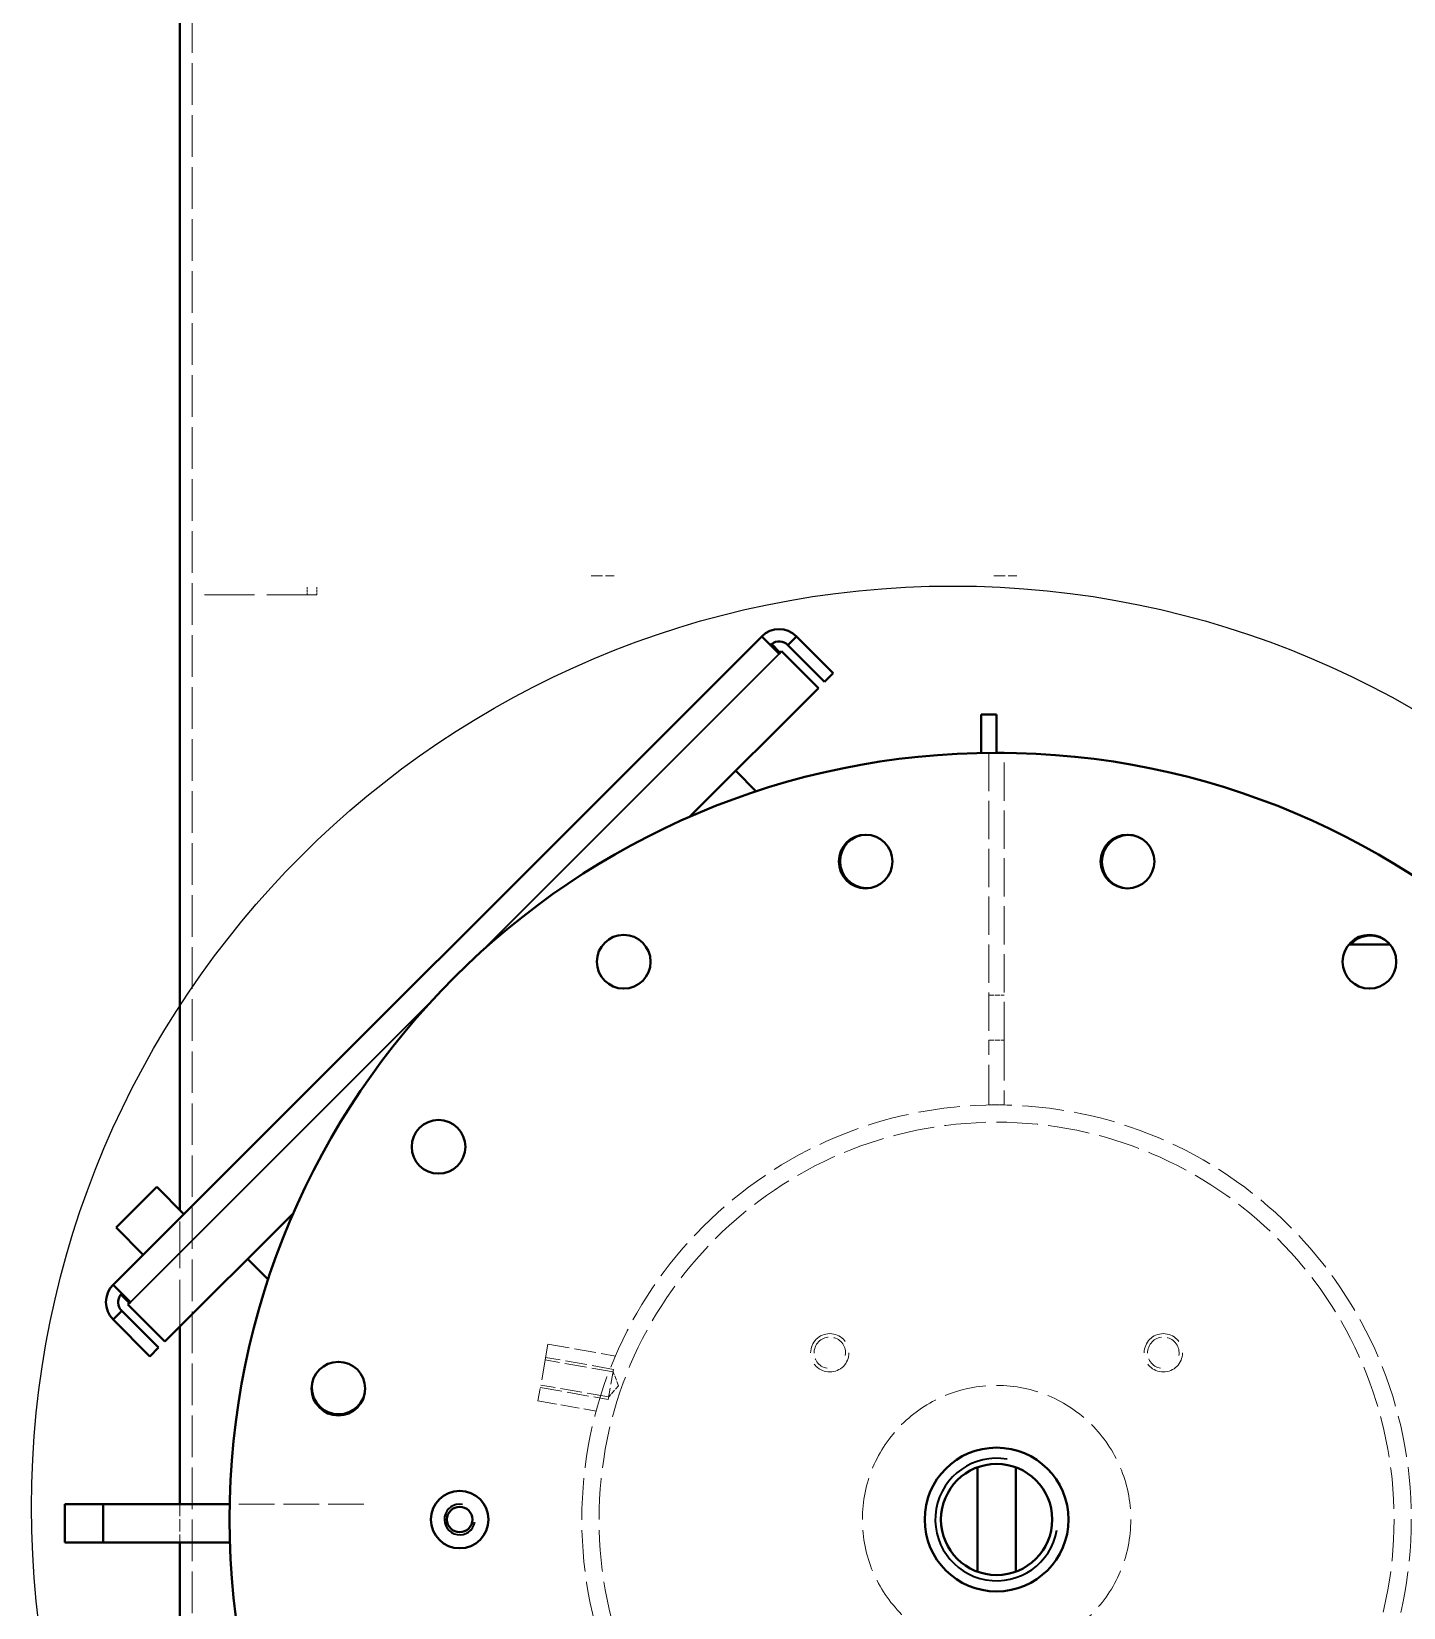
# Model space of a CAD drawing. Header units: millimetres. Extents: x 0 to 5945, y 0 to 4205.
# Drawn here: x 508.5 to 866.3, y 1770.8 to 2181.9 of the extents above; entities that cross this region are included whole.
import ezdxf

# ---------------------------------------------------------------- set-up
doc = ezdxf.new("R2010")
doc.units = ezdxf.units.MM
doc.header["$LTSCALE"] = 5
doc.linetypes.add('DASHED', pattern=[0.2067, 0.1654, -0.0413])
for name, color, linetype, lineweight in [('가려진 것(ISO)', 2, 'DASHED', 18), ('가려진 좁은 것(ISO)', 2, 'DASHED', 18), ('가시적인 것(ISO)', 3, 'Continuous', 40), ('가시적인 좁은 것(ISO)', 3, 'Continuous', 35), ('상세 경계(JIS)', 7, 'Continuous', 25)]:
    doc.layers.add(name, color=color, linetype=linetype, lineweight=lineweight)

# ---------------------------------------------------------------- blocks, each defined once
blk = doc.blocks.new('2dDetail0')
at = {"layer": '상세 경계(JIS)'}
blk.add_circle((149.753, 359.396), 48.051, dxfattribs=at)

msp = doc.modelspace()

# ---------------------------------------------------------------- linework, layer by layer
at = {"layer": '가려진 것(ISO)', "ltscale": 13.127787}
msp.add_line((550.357, 1348.721), (550.357, 2352.721), dxfattribs=at)
at = {"layer": '가려진 것(ISO)', "ltscale": 3.590168}
for p, q in [((654.457, 2039.921), (660.457, 2039.921)), ((759.457, 2039.921), (765.457, 2039.921))]:
    msp.add_line(p, q, dxfattribs=at)
at = {"layer": '가려진 것(ISO)', "ltscale": 0.761779}
for p, q in [((582.893, 2036.921), (582.893, 2034.921)), ((760.157, 1993.721), (758.157, 1993.721)), ((758.157, 1901.871), (760.157, 1901.871)), ((760.157, 1901.871), (762.157, 1901.871))]:
    msp.add_line(p, q, dxfattribs=at)
at = {"layer": '가려진 것(ISO)', "ltscale": 15.740638}
msp.add_line((582.893, 2034.921), (550.357, 2034.921), dxfattribs=at)
at = {"layer": '가려진 것(ISO)', "ltscale": 0.003709}
msp.add_line((758.157, 1993.711), (758.157, 1993.721), dxfattribs=at)
at = {"layer": '가려진 것(ISO)', "ltscale": 12.093211}
for p, q in [((758.157, 1993.711), (758.157, 1918.721)), ((762.157, 1918.721), (762.157, 1993.711))]:
    msp.add_line(p, q, dxfattribs=at)
at = {"layer": '가려진 것(ISO)', "ltscale": 1.523657}
for p, q in [((758.157, 1930.534), (762.157, 1930.534)), ((758.157, 1918.721), (762.157, 1918.721))]:
    msp.add_line(p, q, dxfattribs=at)
at = {"layer": '가려진 것(ISO)', "ltscale": 12.65211}
for p, q in [((758.157, 1901.871), (758.157, 1918.721)), ((762.157, 1918.721), (762.157, 1901.871))]:
    msp.add_line(p, q, dxfattribs=at)
at = {"layer": '가려진 것(ISO)', "ltscale": 14.728818}
msp.add_line((547.157, 1844.048), (547.157, 1874.492), dxfattribs=at)
at = {"layer": '가려진 것(ISO)', "ltscale": 11.399102}
msp.add_line((643.174, 1839.47), (640.569, 1824.698), dxfattribs=at)
at = {"layer": '가려진 것(ISO)', "ltscale": 6.806422}
msp.add_line((643.174, 1839.47), (660.77, 1836.367), dxfattribs=at)
at = {"layer": '가려진 것(ISO)', "ltscale": 6.856808}
for p, q in [((660.175, 1832.231), (642.449, 1835.357)), ((660.293, 1832.898), (642.566, 1836.023)), ((641.177, 1828.145), (658.903, 1825.019)), ((659.021, 1825.685), (641.294, 1828.811))]:
    msp.add_line(p, q, dxfattribs=at)
at = {"layer": '가려진 것(ISO)', "ltscale": 4.786925}
msp.add_line((660.293, 1832.898), (658.903, 1825.019), dxfattribs=at)
at = {"layer": '가려진 것(ISO)', "ltscale": 1.476918}
for q in [(660.175, 1832.231), (659.021, 1825.685)]:
    msp.add_line((661.565, 1828.612), q, dxfattribs=at)
at = {"layer": '가려진 것(ISO)', "ltscale": 5.881406}
msp.add_line((640.569, 1824.698), (655.774, 1822.017), dxfattribs=at)
at = {"layer": '가려진 것(ISO)', "ltscale": 3.809293}
msp.add_line((547.157, 1797.721), (547.157, 1787.721), dxfattribs=at)
at = {"layer": '가려진 것(ISO)', "ltscale": 11.275599}
msp.add_line((595.157, 1797.721), (560.197, 1797.721), dxfattribs=at)
at = {"layer": '가려진 것(ISO)', "ltscale": 13.150004}
msp.add_circle((760.157, 1793.721), 108.15, dxfattribs=at)
at = {"layer": '가려진 것(ISO)', "ltscale": 13.127966}
msp.add_circle((760.157, 1793.721), 103.65, dxfattribs=at)
at = {"layer": '가려진 것(ISO)', "ltscale": 15.198803}
for centre in [(716.67, 1837.208), (803.644, 1837.208)]:
    msp.add_circle(centre, 5, dxfattribs=at)
at = {"layer": '가려진 것(ISO)', "ltscale": 13.298953}
msp.add_circle((760.157, 1793.721), 35, dxfattribs=at)
at = {"layer": '가려진 것(ISO)', "ltscale": 7.365336}
for centre in [(716.67, 1837.208), (803.644, 1837.208)]:
    msp.add_arc(centre, 4.103, 350, 260, dxfattribs=at)
at = {"layer": '가려진 좁은 것(ISO)', "ltscale": 0.761779}
msp.add_line((580.357, 2034.921), (580.357, 2036.921), dxfattribs=at)
at = {"layer": '가시적인 것(ISO)'}
for p, q in [((547.157, 1874.492), (547.157, 2188.721)), ((529.782, 1854.957), (698.921, 2024.097)), ((703.447, 2019.571), (698.921, 2024.097)), ((705.71, 2021.834), (707.972, 2024.097)), ((717.589, 2014.48), (707.972, 2024.097)), ((701.184, 2021.834), (701.467, 2022.117)), ((703.588, 2019.995), (701.467, 2022.117)), ((703.306, 2019.713), (703.588, 2019.995)), ((703.306, 2019.713), (703.588, 2019.995)), ((703.447, 2019.571), (704.11, 2020.234)), ((703.588, 2019.995), (703.73, 2019.854)), ((704.11, 2020.234), (713.726, 2010.617)), ((705.71, 2021.834), (715.326, 2012.217)), ((715.326, 2012.217), (717.589, 2014.48)), ((713.726, 2010.617), (680.115, 1977.006)), ((756.157, 2003.721), (756.157, 1993.681)), ((760.157, 2003.721), (756.157, 2003.721)), ((760.157, 2003.721), (760.157, 1993.721)), ((762.157, 1993.721), (760.157, 1993.721)), ((762.157, 1993.721), (762.157, 1993.711)), ((692.133, 1989.024), (697.503, 1983.654)), ((862.75, 1943.721), (852.014, 1943.721)), ((541.166, 1880.483), (530.559, 1869.877)), ((548.237, 1873.412), (541.166, 1880.483)), ((576.872, 1873.763), (543.261, 1840.152)), ((537.63, 1862.806), (530.559, 1869.877)), ((564.854, 1861.745), (570.224, 1856.375)), ((529.782, 1854.957), (534.307, 1850.431)), ((531.761, 1852.411), (532.044, 1852.694)), ((533.883, 1850.29), (531.761, 1852.411)), ((533.644, 1849.768), (534.307, 1850.431)), ((533.883, 1850.29), (534.166, 1850.573)), ((533.883, 1850.29), (534.166, 1850.573)), ((533.883, 1850.29), (534.024, 1850.148)), ((532.044, 1848.168), (529.782, 1845.906)), ((529.782, 1845.906), (539.398, 1836.289)), ((532.044, 1848.168), (541.661, 1838.552)), ((543.261, 1840.152), (533.644, 1849.768)), ((547.157, 1797.721), (547.157, 1844.048)), ((541.661, 1838.552), (539.398, 1836.289)), ((755.157, 1780.111), (755.157, 1807.332)), ((765.157, 1807.332), (765.157, 1780.111)), ((527.157, 1797.721), (517.157, 1797.721)), ((517.157, 1797.721), (517.157, 1787.721)), ((527.157, 1787.721), (527.157, 1797.721)), ((560.197, 1797.721), (527.157, 1797.721)), ((560.157, 1795.721), (560.167, 1795.721)), ((560.157, 1795.721), (560.157, 1793.721)), ((560.157, 1793.721), (560.157, 1791.721)), ((560.167, 1791.721), (560.157, 1791.721)), ((517.157, 1787.721), (527.157, 1787.721)), ((560.247, 1787.721), (527.157, 1787.721)), ((547.157, 1348.721), (547.157, 1787.721))]:
    msp.add_line(p, q, dxfattribs=at)
for centre, radius in [((760.157, 1793.721), 200), ((726.016, 1965.359), 7), ((794.298, 1965.359), 7), ((662.932, 1939.228), 7), ((857.382, 1939.228), 7), ((614.65, 1890.946), 7), ((588.519, 1827.862), 7), ((760.157, 1793.721), 18.75), ((760.157, 1793.721), 14.5), ((620.157, 1793.721), 7.5), ((620.157, 1793.721), 3.323)]:
    msp.add_circle(centre, radius, dxfattribs=at)
for centre, radius, start, end in [((703.447, 2019.571), 6.4, 45, 135), ((703.447, 2019.571), 3.2, 45, 127.81924), ((726.337, 1965.422), 7, 102.53687, 279.8559), ((794.619, 1965.294), 7, 80.03687, 257.3559), ((857.654, 1939.046), 7, 57.53687, 138.09779), ((534.307, 1850.431), 6.4, 135, 225), ((534.307, 1850.431), 3.2, 142.18076, 225), ((588.584, 1828.183), 7, 170.03687, 347.3559)]:
    msp.add_arc(centre, radius, start, end, dxfattribs=at)
at = {"layer": '가시적인 좁은 것(ISO)'}
for p, q in [((703.447, 2019.571), (625.2, 1941.324)), ((612.554, 1928.678), (534.307, 1850.431))]:
    msp.add_line(p, q, dxfattribs=at)
for centre, radius in [((760.157, 1793.721), 15.979), ((620.157, 1793.721), 4)]:
    msp.add_arc(centre, radius, 80, 350, dxfattribs=at)

# ---------------------------------------------------------------- block references
at = {"layer": '상세 경계(JIS)', "xscale": 5, "yscale": 5, "zscale": 5}
msp.add_blockref('2dDetail0', (0, 0), dxfattribs=at)

doc.saveas('drawing.dxf')
